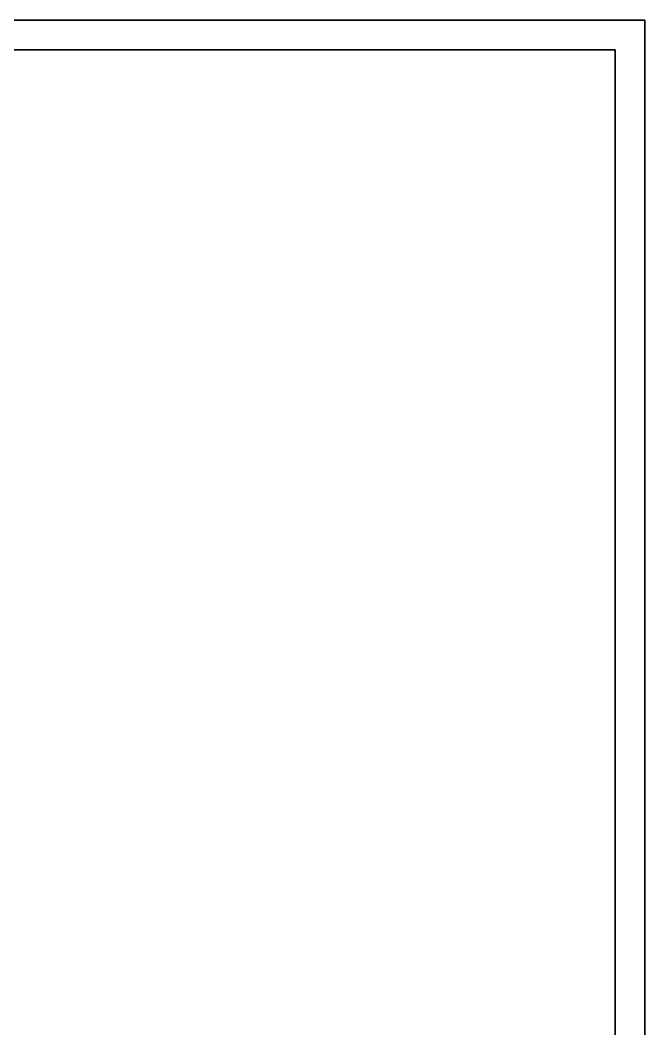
# Model space of a CAD drawing. Header units: millimetres. Extents: x 0 to 10500, y 0 to 7425.
# Drawn here: x 7875 to 10500, y 3184 to 7425 of the extents above; entities that cross this region are included whole.
import ezdxf

# ---------------------------------------------------------------- set-up
doc = ezdxf.new("R2010")
doc.units = ezdxf.units.MM
doc.header["$LTSCALE"] = 25
doc.layers.get('0').update_dxf_attribs({"lineweight": 18})
doc.layers.add('Border', color=7, linetype='Continuous', lineweight=35)

# ---------------------------------------------------------------- blocks, each defined once
blk = doc.blocks.new('Borders Bigadan Border')
at = {"layer": 'Border'}
for p, q in [((0, 297), (420, 297)), ((420, 297), (415, 297)), ((420, 297), (420, 0)), ((415, 292), (20, 292)), ((415, 5), (415, 292))]:
    blk.add_line(p, q, dxfattribs=at)

msp = doc.modelspace()

# ---------------------------------------------------------------- block references
at = {"xscale": 25, "yscale": 25, "zscale": 25}
msp.add_blockref('Borders Bigadan Border', (0, 0), dxfattribs=at)

doc.saveas('drawing.dxf')
